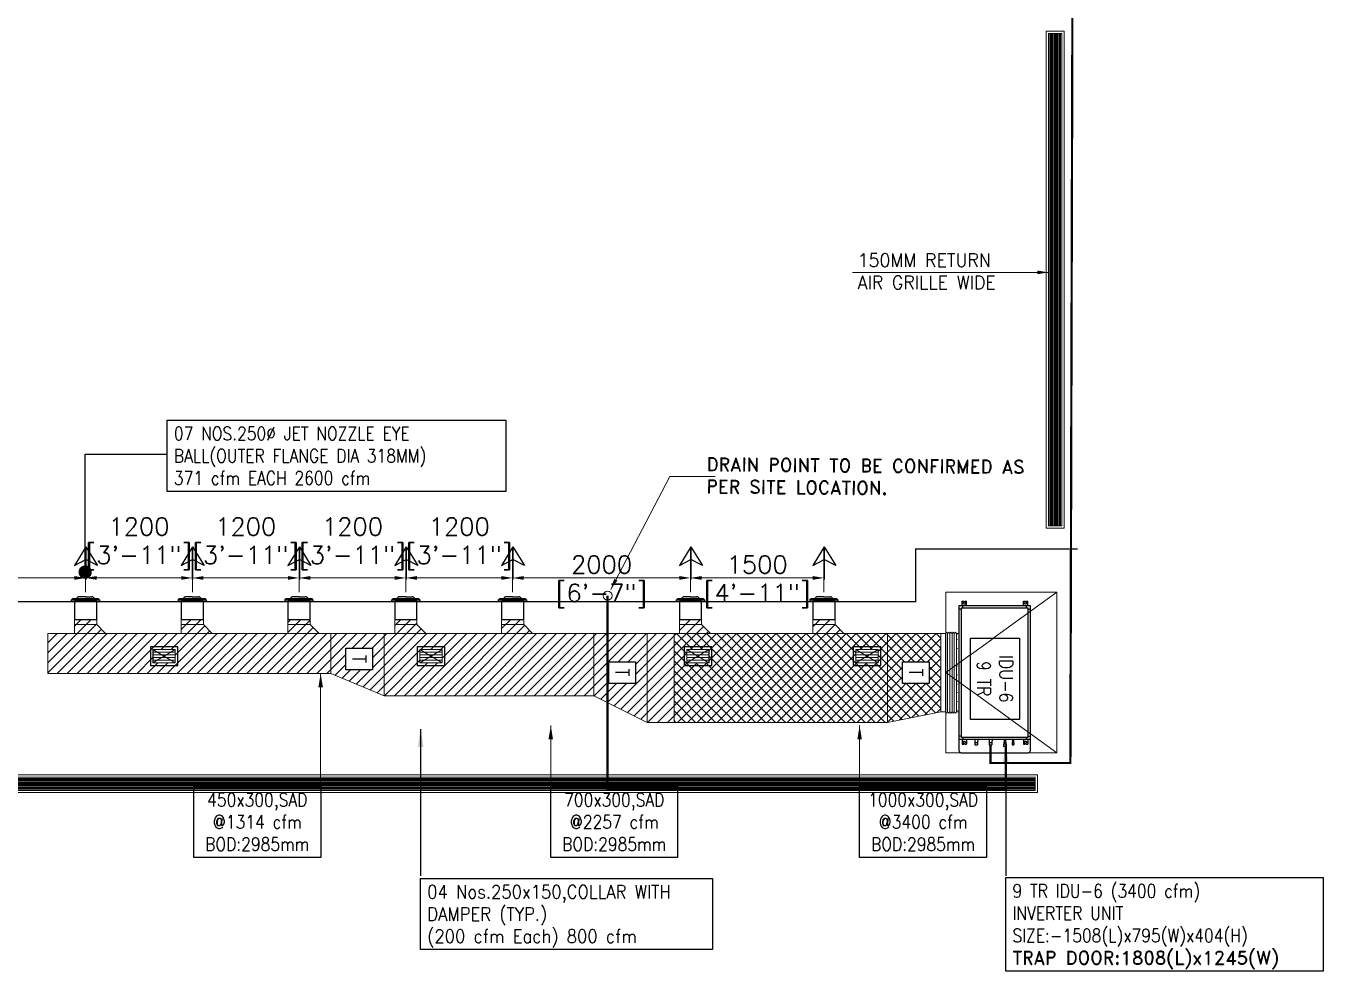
# Model space of a CAD drawing. Header units: millimetres. Extents: x -330573 to 5697, y 22061 to 198972.
# Drawn here: x -86394 to -71814, y 102340 to 112963 of the extents above; entities that cross this region are included whole.
import ezdxf

# ---------------------------------------------------------------- set-up
doc = ezdxf.new("R2010")
doc.units = ezdxf.units.MM
doc.linetypes.add('HIDDEN', pattern=[0.375, 0.25, -0.125])
for name, color, linetype, lineweight in [('MECH. EQUIPMENT', 8, 'Continuous', 0), ('VL-AC- DRAIN', 42, 'Continuous', 5), ('VL-AC-ACCOUSTIC INSULATION', 32, 'Continuous', 25), ('VL-AC-DIM', 20, 'Continuous', 25), ('VL-AC-EQUIPMENT', 5, 'Continuous', 25), ('VL-AC-EQUIPMENT TEXT', 7, 'Continuous', 25), ('VL-AC-RAT', 1, 'Continuous', 5), ('VL-AC-SA', 6, 'Continuous', 5), ('VL-AC-SA_TEXT_50', 7, 'Continuous', 25), ('VL-AC-SAT', 72, 'Continuous', 25), ('VL-AC-UNIT TRAP DOOR', 40, 'Continuous', 18), ('VL-AC-VRF PIPE', 152, 'Continuous', 30), ('VL-FC', 21, 'Continuous', 18)]:
    doc.layers.add(name, color=color, linetype=linetype, lineweight=lineweight)
doc.styles.add('50', font='arial.ttf', dxfattribs={"height": 75})
doc.styles.add('ARIAL', font='times.ttf')
doc.styles.add('ROMANS', font='romans.shx', dxfattribs={"height": 200})
doc.styles.add('VOLTAS - ROMAND', font='romand.shx', dxfattribs={"width": 0.85})
doc.dimstyles.new('Dim50', dxfattribs={"dimtxt": 75, "dimasz": 75, "dimexe": 50, "dimexo": 50, "dimgap": 0.09, "dimtad": 0, "dimdec": 0, "dimzin": 0, "dimdsep": 46, "dimtxsty": '50', "dimblk": 'ARCHTICK', "dimcen": 0.09, "dimdle": 50, "dimclrd": 8, "dimclre": 8, "dimclrt": 2, "dimadec": 0, "dimazin": 0, "dimtfac": 1, "dimtdec": 0, "dimtofl": 0, "dimtmove": 0, "dimatfit": 3, "dimldrblk": 'DOT', "dimfxl": 1, "dimtolj": 1, "dimtzin": 0, "dimlwe": -1, "dimarcsym": 0})
doc.dimstyles.new('VL_DIM', dxfattribs={"dimscale": 1.25, "dimtxt": 200, "dimasz": 125, "dimexe": 50, "dimexo": 50, "dimgap": 50, "dimtad": 1, "dimdec": 0, "dimrnd": 1, "dimzin": 9, "dimdsep": 46, "dimtxsty": 'ROMANS', "dimcen": 0.09, "dimdle": 35, "dimclrd": 7, "dimclre": 7, "dimclrt": 7, "dimadec": 0, "dimazin": 0, "dimtfac": 1, "dimtdec": 0, "dimtmove": 2, "dimatfit": 3, "dimfxl": 1, "dimtolj": 1, "dimtzin": 0, "dimlwd": 15, "dimlwe": 15, "dimarcsym": 1})
doc.dimstyles.new('VOLTAS', dxfattribs={"dimscale": 100, "dimtxt": 2, "dimasz": 2, "dimexe": 0.5, "dimexo": 0.5, "dimgap": 0.5, "dimtad": 1, "dimdec": 0, "dimzin": 12, "dimdsep": 46, "dimtxsty": 'ROMANS', "dimcen": 10, "dimdle": 100, "dimclrd": 7, "dimclre": 7, "dimclrt": 7, "dimadec": 0, "dimazin": 0, "dimtfac": 1, "dimtdec": 0, "dimtmove": 1, "dimatfit": 3, "dimfxl": 0.18, "dimtolj": 1, "dimtzin": 0, "dimarcsym": 2})

# ---------------------------------------------------------------- blocks, each defined once
blk = doc.blocks.new('*U281')
at = {"color": 8}
for p, q in [((30, 66), (35241, 66)), ((30, 54), (35241, 54)), ((30, 42), (35241, 42)), ((30, 30), (35241, 30)), ((30, 18), (35241, 18)), ((30, 6), (35241, 6)), ((30, -6), (35241, -6)), ((30, -18), (35241, -18)), ((30, -30), (35241, -30)), ((30, -42), (35241, -42)), ((30, -54), (35241, -54))]:
    blk.add_line(p, q, dxfattribs=at)
for points in [[(5, 105), (5, -95), (35266, -95), (35266, 105)], [(30, 80), (30, -70), (35241, -70), (35241, 80)]]:
    blk.add_lwpolyline(points, close=True)
blk = doc.blocks.new('*D210')
at = {"layer": 'Defpoints', "color": 0, "transparency": 16777216}
for p in [(-78925, 106759), (-78925, 106548), (-77425, 106548)]:
    blk.add_point(p, dxfattribs=at)
at = {"layer": 'VL-AC-DIM', "color": 7, "lineweight": 15, "transparency": 16777216}
for p, q in [((-78925, 106598), (-78925, 106809)), ((-77550, 106759), (-78800, 106759)), ((-77425, 106598), (-77425, 106809))]:
    blk.add_line(p, q, dxfattribs=at)
at = {"layer": 'VL-AC-DIM', "color": 7, "transparency": 16777216}
for points in [[(-78800, 106780), (-78800, 106738), (-78925, 106759)], [(-77550, 106780), (-77550, 106738), (-77425, 106759)]]:
    blk.add_solid(points, dxfattribs=at)
at = {"layer": 'VL-AC-DIM', "color": 7, "transparency": 16777216, "char_height": 200, "attachment_point": 5, "style": 'ROMANS'}
for s, insert in [('\\A1;1500', (-78175, 106909)), ('\\A1;[4\'-11"]', (-78175, 106557))]:
    blk.add_mtext(s, dxfattribs=dict(at, insert=insert))
blk = doc.blocks.new('*D211')
at = {"layer": 'Defpoints', "color": 0, "transparency": 16777216}
for p in [(-80924, 106759), (-80924, 106548), (-78925, 106548)]:
    blk.add_point(p, dxfattribs=at)
at = {"layer": 'VL-AC-DIM', "color": 7, "lineweight": 15, "transparency": 16777216}
for p, q in [((-80924, 106598), (-80924, 106809)), ((-79050, 106759), (-80799, 106759)), ((-78925, 106598), (-78925, 106809))]:
    blk.add_line(p, q, dxfattribs=at)
at = {"layer": 'VL-AC-DIM', "color": 7, "transparency": 16777216}
for points in [[(-80799, 106780), (-80799, 106738), (-80924, 106759)], [(-79050, 106780), (-79050, 106738), (-78925, 106759)]]:
    blk.add_solid(points, dxfattribs=at)
at = {"layer": 'VL-AC-DIM', "color": 7, "transparency": 16777216, "char_height": 200, "attachment_point": 5, "style": 'ROMANS'}
for s, insert in [('\\A1;2000', (-79924, 106909)), ('\\A1;[6\'-7"]', (-79924, 106557))]:
    blk.add_mtext(s, dxfattribs=dict(at, insert=insert))
blk = doc.blocks.new('*D212')
at = {"layer": 'Defpoints', "color": 0, "transparency": 16777216}
for p in [(-82124, 106759), (-82124, 106548), (-80924, 106548)]:
    blk.add_point(p, dxfattribs=at)
at = {"layer": 'VL-AC-DIM', "color": 7, "lineweight": 15, "transparency": 16777216}
for p, q in [((-82124, 106598), (-82124, 106809)), ((-81049, 106759), (-81999, 106759)), ((-80924, 106598), (-80924, 106809))]:
    blk.add_line(p, q, dxfattribs=at)
at = {"layer": 'VL-AC-DIM', "color": 7, "transparency": 16777216}
for points in [[(-81999, 106780), (-81999, 106738), (-82124, 106759)], [(-81049, 106780), (-81049, 106738), (-80924, 106759)]]:
    blk.add_solid(points, dxfattribs=at)
at = {"layer": 'VL-AC-DIM', "color": 7, "transparency": 16777216, "char_height": 200, "attachment_point": 5, "style": 'ROMANS'}
for s, insert in [('\\A1;1200', (-81524, 107336)), ('\\A1;[3\'-11"]', (-81524, 106984))]:
    blk.add_mtext(s, dxfattribs=dict(at, insert=insert))
blk = doc.blocks.new('*D213')
at = {"layer": 'Defpoints', "color": 0, "transparency": 16777216}
for p in [(-83324, 106759), (-83324, 106548), (-82124, 106548)]:
    blk.add_point(p, dxfattribs=at)
at = {"layer": 'VL-AC-DIM', "color": 7, "lineweight": 15, "transparency": 16777216}
for p, q in [((-83324, 106598), (-83324, 106809)), ((-82249, 106759), (-83199, 106759)), ((-82124, 106598), (-82124, 106809))]:
    blk.add_line(p, q, dxfattribs=at)
at = {"layer": 'VL-AC-DIM', "color": 7, "transparency": 16777216}
for points in [[(-83199, 106780), (-83199, 106738), (-83324, 106759)], [(-82249, 106780), (-82249, 106738), (-82124, 106759)]]:
    blk.add_solid(points, dxfattribs=at)
at = {"layer": 'VL-AC-DIM', "color": 7, "transparency": 16777216, "char_height": 200, "attachment_point": 5, "style": 'ROMANS'}
for s, insert in [('\\A1;1200', (-82724, 107336)), ('\\A1;[3\'-11"]', (-82724, 106984))]:
    blk.add_mtext(s, dxfattribs=dict(at, insert=insert))
blk = doc.blocks.new('*D214')
at = {"layer": 'Defpoints', "color": 0, "transparency": 16777216}
for p in [(-84524, 106759), (-84524, 106548), (-83324, 106548)]:
    blk.add_point(p, dxfattribs=at)
at = {"layer": 'VL-AC-DIM', "color": 7, "lineweight": 15, "transparency": 16777216}
for p, q in [((-84524, 106598), (-84524, 106809)), ((-83449, 106759), (-84399, 106759)), ((-83324, 106598), (-83324, 106809))]:
    blk.add_line(p, q, dxfattribs=at)
at = {"layer": 'VL-AC-DIM', "color": 7, "transparency": 16777216}
for points in [[(-84399, 106780), (-84399, 106738), (-84524, 106759)], [(-83449, 106780), (-83449, 106738), (-83324, 106759)]]:
    blk.add_solid(points, dxfattribs=at)
at = {"layer": 'VL-AC-DIM', "color": 7, "transparency": 16777216, "char_height": 200, "attachment_point": 5, "style": 'ROMANS'}
for s, insert in [('\\A1;1200', (-83924, 107336)), ('\\A1;[3\'-11"]', (-83924, 106984))]:
    blk.add_mtext(s, dxfattribs=dict(at, insert=insert))
blk = doc.blocks.new('*D215')
at = {"layer": 'Defpoints', "color": 0, "transparency": 16777216}
for p in [(-85724, 106759), (-85724, 106548), (-84524, 106548)]:
    blk.add_point(p, dxfattribs=at)
at = {"layer": 'VL-AC-DIM', "color": 7, "lineweight": 15, "transparency": 16777216}
for p, q in [((-85724, 106598), (-85724, 106809)), ((-84649, 106759), (-85599, 106759)), ((-84524, 106598), (-84524, 106809))]:
    blk.add_line(p, q, dxfattribs=at)
at = {"layer": 'VL-AC-DIM', "color": 7, "transparency": 16777216}
for points in [[(-85599, 106780), (-85599, 106738), (-85724, 106759)], [(-84649, 106780), (-84649, 106738), (-84524, 106759)]]:
    blk.add_solid(points, dxfattribs=at)
at = {"layer": 'VL-AC-DIM', "color": 7, "transparency": 16777216, "char_height": 200, "attachment_point": 5, "style": 'ROMANS'}
for s, insert in [('\\A1;1200', (-85124, 107336)), ('\\A1;[3\'-11"]', (-85124, 106984))]:
    blk.add_mtext(s, dxfattribs=dict(at, insert=insert))
blk = doc.blocks.new('*D216')
at = {"layer": 'Defpoints', "color": 0, "transparency": 16777216}
for p in [(-88509, 106759), (-88509, 106548), (-85724, 106548)]:
    blk.add_point(p, dxfattribs=at)
at = {"layer": 'VL-AC-DIM', "color": 7, "lineweight": 15, "transparency": 16777216}
for p, q in [((-88509, 106598), (-88509, 106809)), ((-85849, 106759), (-88384, 106759)), ((-85724, 106598), (-85724, 106809))]:
    blk.add_line(p, q, dxfattribs=at)
at = {"layer": 'VL-AC-DIM', "color": 7, "transparency": 16777216}
for points in [[(-88384, 106780), (-88384, 106738), (-88509, 106759)], [(-85849, 106780), (-85849, 106738), (-85724, 106759)]]:
    blk.add_solid(points, dxfattribs=at)
at = {"layer": 'VL-AC-DIM', "color": 7, "transparency": 16777216, "char_height": 200, "attachment_point": 5, "style": 'ROMANS'}
for s, insert in [('\\A1;2785', (-87117, 106909)), ('\\A1;[9\'-2"]', (-87117, 106557))]:
    blk.add_mtext(s, dxfattribs=dict(at, insert=insert))
blk = doc.blocks.new('*U282')
at = {"color": 8}
for p, q in [((30, 66), (5563, 66)), ((30, 54), (5563, 54)), ((30, 42), (5563, 42)), ((30, 30), (5563, 30)), ((30, 18), (5563, 18)), ((30, 6), (5563, 6)), ((30, -6), (5563, -6)), ((30, -18), (5563, -18)), ((30, -30), (5563, -30)), ((30, -42), (5563, -42)), ((30, -54), (5563, -54))]:
    blk.add_line(p, q, dxfattribs=at)
for points in [[(5, 105), (5, -95), (5588, -95), (5588, 105)], [(30, 80), (30, -70), (5563, -70), (5563, 80)]]:
    blk.add_lwpolyline(points, close=True)
blk = doc.blocks.new('VL SA JET NOZZEL')
at = {"layer": 'VL-AC-SAT'}
for p, q in [((4, 562, 0), (-125, 350, 0)), ((4, 562, 0), (4, 192, 0)), ((4, 192, 0), (4, 562, 0)), ((4, 562, 0), (134, 350, 0)), ((4, 562, 0), (4, 192, 0)), ((4, 192, 0), (4, 562, 0)), ((-125, 350, 0), (4, 419, 0)), ((134, 350, 0), (4, 419, 0)), ((0, 0), (-70, 0)), ((0, 0), (70, 0)), ((-160, -40), (-147, -25)), ((160, -40), (-160, -40)), ((160, -40), (147, -25))]:
    blk.add_line(p, q, dxfattribs=at)
for points in [[(-160, -40), (-160, -55), (160, -55), (160, -40)], [(147, -25), (-147, -25)]]:
    blk.add_lwpolyline(points, dxfattribs=at)
at = {"layer": 'VL-AC-SAT', "elevation": 0}
blk.add_lwpolyline([(125, -255), (125, -55), (-125, -55), (-125, -255)], close=True, dxfattribs=at)
at = {"layer": 'VL-AC-SAT'}
for centre, start, end in [((-64, -42), 97.9087, 155.9574), ((64, -42), 24.0426, 82.0913)]:
    blk.add_arc(centre, 42.9, start, end, dxfattribs=at)
blk = doc.blocks.new('VL EQUIPMENT')
at = {"layer": 'MECH. EQUIPMENT'}
for p, q in [((12041, 41995), (12073, 41995)), ((12073, 41115), (12073, 41995)), ((12098, 41115), (12098, 41995)), ((12123, 41115), (12123, 41995)), ((12148, 41115), (12148, 41995)), ((12173, 41115), (12173, 41995)), ((12198, 41115), (12198, 41995)), ((12041, 41115), (12073, 41115))]:
    blk.add_line(p, q, dxfattribs=at)
for points in [[(12073, 41995), (12085, 42010), (12098, 41995)], [(12098, 41995), (12110, 42010), (12123, 41995)], [(12123, 41995), (12135, 42010), (12148, 41995)], [(12148, 41995), (12160, 42010), (12173, 41995)], [(12173, 41995), (12185, 42010), (12198, 41995)], [(12073, 41115), (12085, 41100), (12098, 41115)], [(12098, 41115), (12110, 41100), (12123, 41115)], [(12123, 41115), (12135, 41100), (12148, 41115)], [(12148, 41115), (12160, 41100), (12173, 41115)], [(12173, 41115), (12185, 41100), (12198, 41115)]]:
    blk.add_lwpolyline(points, dxfattribs=at)
for centre in [(12061, 41988), (12061, 41928), (12061, 41828), (12061, 41728), (12061, 41628), (12061, 41528), (12061, 41428), (12061, 41328), (12061, 41228), (12061, 41126)]:
    blk.add_circle(centre, 1.45, dxfattribs=at)
at = {"layer": 'VL-AC-EQUIPMENT'}
for p, q in [((11290, 42359), (11271, 42359)), ((11271, 42309), (11271, 42359)), ((11286, 42284), (11286, 42309)), ((11288, 42343), (11290, 42343)), ((11304, 42329), (11288, 42329)), ((11290, 42359), (11290, 42343)), ((11321, 42359), (11302, 42359)), ((11302, 42359), (11302, 42343)), ((11302, 42343), (11304, 42343)), ((11321, 42309), (11321, 42359)), ((11959, 42309), (11959, 42359)), ((11978, 42359), (11959, 42359)), ((11976, 42343), (11978, 42343)), ((11992, 42329), (11976, 42329)), ((11978, 42359), (11978, 42343)), ((12009, 42359), (11990, 42359)), ((11990, 42359), (11990, 42343)), ((11990, 42343), (11992, 42343)), ((12001, 42284), (12001, 42309)), ((12009, 42309), (12009, 42359)), ((11271, 42269), (11246, 42269)), ((12016, 42269), (12041, 42269)), ((11271, 40841), (11246, 40841)), ((11286, 40826), (11286, 40801)), ((12001, 40826), (12001, 40801)), ((12016, 40841), (12041, 40841)), ((11271, 40801), (11271, 40751)), ((11290, 40751), (11271, 40751)), ((11288, 40781), (11304, 40781)), ((11290, 40767), (11288, 40767)), ((11290, 40751), (11290, 40767)), ((11302, 40751), (11302, 40767)), ((11321, 40751), (11302, 40751)), ((11321, 40801), (11321, 40751)), ((11428, 40762), (11447, 40762)), ((11428, 40762), (11428, 40744)), ((11447, 40744), (11428, 40744)), ((11431, 40778), (11445, 40778)), ((11431, 40778), (11431, 40764)), ((11431, 40764), (11445, 40764)), ((11432, 40764), (11432, 40762)), ((11433, 40801), (11433, 40778)), ((11442, 40767), (11440, 40767)), ((11443, 40801), (11443, 40778)), ((11444, 40764), (11444, 40762)), ((11445, 40778), (11445, 40764)), ((11447, 40762), (11447, 40744)), ((11514, 40749), (11514, 40723)), ((11514, 40749), (11543, 40749)), ((11514, 40723), (11543, 40723)), ((11517, 40771), (11517, 40754)), ((11517, 40771), (11540, 40771)), ((11517, 40754), (11540, 40754)), ((11518, 40754), (11518, 40749)), ((11521, 40801), (11521, 40771)), ((11537, 40801), (11537, 40771)), ((11540, 40771), (11540, 40754)), ((11540, 40754), (11540, 40749)), ((11543, 40749), (11543, 40723)), ((11673, 40801), (11674, 40768)), ((11706, 40768), (11674, 40768)), ((11674, 40768), (11674, 40743)), ((11706, 40743), (11674, 40743)), ((11707, 40801), (11706, 40768)), ((11706, 40768), (11706, 40743)), ((11834, 40801), (11835, 40768)), ((11867, 40768), (11835, 40768)), ((11835, 40768), (11835, 40743)), ((11867, 40743), (11835, 40743)), ((11868, 40801), (11867, 40768)), ((11867, 40768), (11867, 40743)), ((11959, 40801), (11959, 40751)), ((11978, 40751), (11959, 40751)), ((11976, 40781), (11992, 40781)), ((11978, 40767), (11976, 40767)), ((11978, 40751), (11978, 40767)), ((11990, 40751), (11990, 40767)), ((11992, 40767), (11990, 40767)), ((12009, 40751), (11990, 40751)), ((12009, 40801), (12009, 40751))]:
    blk.add_line(p, q, dxfattribs=at)
at = {"layer": 'VL-AC-EQUIPMENT', "flags": 128}
for points in [[(12041, 42309), (11246, 42309), (11246, 40801), (12041, 40801)], [(12016, 42284), (11271, 42284), (11271, 40826), (12016, 40826)]]:
    blk.add_lwpolyline(points, close=True, dxfattribs=at)
blk.add_lwpolyline([(11246, 40801), (11246, 40676, 0.414214), (11271, 40651), (12016, 40651, 0.414214), (12041, 40676), (12041, 40801)], format="xyb", dxfattribs=at)
at = {"layer": 'VL-AC-EQUIPMENT'}
for centre, start, end in [((11288, 42336), 90, 270), ((11304, 42336), 270, 90), ((11976, 42336), 90, 270), ((11992, 42336), 270, 90), ((11288, 40774), 90, 270), ((11304, 40774), 270, 90), ((11976, 40774), 90, 270), ((11992, 40774), 270, 90)]:
    blk.add_arc(centre, 7, start, end, dxfattribs=at)
blk = doc.blocks.new('*U127')
at = {"color": 252, "lineweight": 9}
for p, q in [((783227, 315136), (783227, 315386)), ((783257, 315136), (783257, 315386)), ((783287, 315136), (783287, 315386)), ((783317, 315136), (783317, 315386))]:
    blk.add_line(p, q, dxfattribs=at)
at = {"layer": 'VL-AC-SAT'}
blk.add_lwpolyline([(783167, 315106), (783377, 315106), (783377, 315416), (783167, 315416)], close=True, dxfattribs=at)
at = {"layer": 'VL-AC-SAT', "lineweight": 20}
blk.add_lwpolyline([(783197, 315136), (783347, 315136), (783347, 315386), (783197, 315386)], close=True, dxfattribs=at)

msp = doc.modelspace()

# ---------------------------------------------------------------- hatches: boundary and pattern name
at = {"layer": 'VL-AC-ACCOUSTIC INSULATION'}
h = msp.add_hatch(dxfattribs=at)
h.set_pattern_fill('ANSI31', color=8, scale=25)
h.paths.add_polyline_path([(-85599.3, 106235.5), (-85849.3, 106235.5), (-85849.3, 106135.5), (-85499.3, 106135.5)])
h.paths.add_polyline_path([(-85599.3, 106292.7), (-85849.3, 106292.7), (-85849.3, 106235.5), (-85599.3, 106235.5)])
h.paths.add_polyline_path([(-82968.1, 106135.5), (-86149.3, 106135.5), (-86149.3, 105685.5), (-82968.1, 105685.5)])
h.paths.add_polyline_path([(-84716.3, 105805.5), (-84966.3, 105805.5), (-84966.3, 105955.5), (-84716.3, 105955.5)], flags=16)
h.paths.add_polyline_path([(-84399.3, 106235.5), (-84649.3, 106235.5), (-84649.3, 106135.5), (-84299.3, 106135.5)])
h.paths.add_polyline_path([(-84399.3, 106292.7), (-84649.3, 106292.7), (-84649.3, 106235.5), (-84399.3, 106235.5)])
h.paths.add_polyline_path([(-83199.3, 106235.5), (-83449.3, 106235.5), (-83449.3, 106135.5), (-83099.3, 106135.5)])
h.paths.add_polyline_path([(-83199.3, 106292.7), (-83449.3, 106292.7), (-83449.3, 106235.5), (-83199.3, 106235.5)])
h.paths.add_polyline_path([(-82368.1, 106135.5), (-82968.1, 106135.5), (-82968.1, 105685.5), (-82368.1, 105435.5)])
h.paths.add_polyline_path([(-81999.3, 106235.5), (-82249.3, 106235.5), (-82249.3, 106135.5), (-81899.3, 106135.5)])
h.paths.add_polyline_path([(-81999.3, 106292.7), (-82249.3, 106292.7), (-82249.3, 106235.5), (-81999.3, 106235.5)])
h.paths.add_polyline_path([(-80011, 106135.5), (-82368.1, 106135.5), (-82368.1, 105435.5), (-80011, 105435.5)])
h.paths.add_polyline_path([(-81716.3, 105805.5), (-81966.3, 105805.5), (-81966.3, 105955.5), (-81716.3, 105955.5)], flags=16)
h.paths.add_polyline_path([(-80799.3, 106235.5), (-81049.3, 106235.5), (-81049.3, 106135.5), (-80699.3, 106135.5)])
h.paths.add_polyline_path([(-80799.3, 106292.7), (-81049.3, 106292.7), (-81049.3, 106235.5), (-80799.3, 106235.5)])
h.paths.add_polyline_path([(-79411, 106135.5), (-80011, 106135.5), (-80011, 105435.5), (-79411, 105135.5)])
h.paths.add_polyline_path([(-79109.4, 106135.5), (-79411, 106135.5), (-79411, 105135.5), (-79109.4, 105135.5)])
h.paths.add_polyline_path([(-77299.6, 106235.5), (-77549.6, 106235.5), (-77549.6, 106135.5), (-77199.6, 106135.5)])
h.paths.add_polyline_path([(-77299.6, 106292.7), (-77549.6, 106292.7), (-77549.6, 106235.5), (-77299.6, 106235.5)])
h.paths.add_polyline_path([(-78799.6, 106235.5), (-79049.6, 106235.5), (-79049.6, 106135.5), (-78699.6, 106135.5)])
h.paths.add_polyline_path([(-78799.6, 106292.7), (-79049.6, 106292.7), (-79049.6, 106235.5), (-78799.6, 106235.5)])
at = {"layer": 'VL-AC-ACCOUSTIC INSULATION', "lineweight": -3}
h = msp.add_hatch(dxfattribs=at)
h.set_pattern_fill('ANSI37', color=256, scale=25)
h.paths.add_polyline_path([(-76109.4, 106135.5), (-76709.4, 106135.5), (-76709.4, 105135.5), (-76109.4, 105255.5)])
h.paths.add_polyline_path([(-76709.4, 106135.5), (-79109.4, 106135.5), (-79109.4, 105135.5), (-76709.4, 105135.5)])
h.paths.add_polyline_path([(-78716.3, 105805.5), (-78966.3, 105805.5), (-78966.3, 105955.5), (-78716.3, 105955.5)], flags=16)
h.paths.add_polyline_path([(-77066.3, 105805.5), (-77066.3, 105955.5), (-76816.3, 105955.5), (-76816.3, 105805.5)], flags=16)

# ---------------------------------------------------------------- linework, layer by layer
at = {"layer": 'VL-AC-SA', "ltscale": 150}
for p, q in [((-84966.3, 105955.5, 0), (-84716.3, 105805.5, 0)), ((-84966.3, 105805.5, 0), (-84716.3, 105955.5, 0)), ((-81966.3, 105955.5, 0), (-81716.3, 105805.5, 0)), ((-81966.3, 105805.5, 0), (-81716.3, 105955.5, 0)), ((-78966.3, 105955.5, 0), (-78716.3, 105805.5, 0)), ((-78966.3, 105805.5, 0), (-78716.3, 105955.5, 0)), ((-77066.3, 105955.5, 0), (-76816.3, 105805.5, 0)), ((-77066.3, 105805.5, 0), (-76816.3, 105955.5, 0))]:
    msp.add_line(p, q, dxfattribs=at)
at = {"layer": 'VL-AC-SA'}
for points in [[(-85849.3, 106292.7), (-85849.3, 106135.5)], [(-85599.3, 106235.5), (-85849.3, 106235.5)], [(-85599.3, 106292.7), (-85599.3, 106235.5)], [(-85599.3, 106235.5), (-85499.3, 106135.5)], [(-84649.3, 106292.7), (-84649.3, 106135.5)], [(-84399.3, 106235.5), (-84649.3, 106235.5)], [(-84399.3, 106292.7), (-84399.3, 106235.5)], [(-84399.3, 106235.5), (-84299.3, 106135.5)], [(-83449.3, 106292.7), (-83449.3, 106135.5)], [(-83199.3, 106235.5), (-83449.3, 106235.5)], [(-83199.3, 106292.7), (-83199.3, 106235.5)], [(-83199.3, 106235.5), (-83099.3, 106135.5)], [(-82249.3, 106292.7), (-82249.3, 106135.5)], [(-81999.3, 106235.5), (-82249.3, 106235.5)], [(-81999.3, 106292.7), (-81999.3, 106235.5)], [(-81999.3, 106235.5), (-81899.3, 106135.5)], [(-81049.3, 106292.7), (-81049.3, 106135.5)], [(-80799.3, 106235.5), (-81049.3, 106235.5)], [(-80799.3, 106292.7), (-80799.3, 106235.5)], [(-80799.3, 106235.5), (-80699.3, 106135.5)], [(-79049.6, 106292.7), (-79049.6, 106135.5)], [(-78799.6, 106235.5), (-79049.6, 106235.5)], [(-78799.6, 106292.7), (-78799.6, 106235.5)], [(-78799.6, 106235.5), (-78699.6, 106135.5)], [(-77549.6, 106292.7), (-77549.6, 106135.5)], [(-77299.6, 106235.5), (-77549.6, 106235.5)], [(-77299.6, 106292.7), (-77299.6, 106235.5)], [(-77299.6, 106235.5), (-77199.6, 106135.5)], [(-82968.1, 106135.5), (-86149.3, 106135.5)], [(-86149.3, 106135.5), (-86149.3, 105685.5)], [(-76709.4, 106135.5), (-82368.1, 106135.5)], [(-79109.4, 106135.5), (-79109.4, 105135.5)], [(-76059.4, 106135.5), (-76109.4, 106135.5)], [(-82968.1, 105685.5), (-86149.3, 105685.5)], [(-80011, 105435.5), (-82368.1, 105435.5)], [(-76709.4, 105135.5), (-79411, 105135.5)], [(-76059.4, 105255.5), (-76109.4, 105255.5)]]:
    msp.add_lwpolyline(points, dxfattribs=at)
for points in [[(-82368.1, 106135.5), (-82968.1, 106135.5), (-82968.1, 105685.5), (-82368.1, 105435.5)], [(-79411, 106135.5), (-80011, 106135.5), (-80011, 105435.5), (-79411, 105135.5)], [(-76109.4, 106135.5), (-76709.4, 106135.5), (-76709.4, 105135.5), (-76109.4, 105255.5)]]:
    msp.add_lwpolyline(points, close=True, dxfattribs=at)
at = {"layer": 'VL-AC-SA', "ltscale": 150, "elevation": 0}
for points in [[(-84966.3, 105955.5), (-84716.3, 105955.5), (-84716.3, 105805.5), (-84966.3, 105805.5)], [(-81966.3, 105955.5), (-81716.3, 105955.5), (-81716.3, 105805.5), (-81966.3, 105805.5)], [(-78966.3, 105955.5), (-78716.3, 105955.5), (-78716.3, 105805.5), (-78966.3, 105805.5)], [(-77066.3, 105955.5), (-76816.3, 105955.5), (-76816.3, 105805.5), (-77066.3, 105805.5)]]:
    msp.add_lwpolyline(points, close=True, dxfattribs=at)
at = {"layer": 'VL-AC-UNIT TRAP DOOR'}
msp.add_circle((-79856.5, 106560.5), 50.6, dxfattribs=at)

# ---------------------------------------------------------------- block references
at = {"layer": 'VL-AC-EQUIPMENT', "color": 8, "xscale": -1}
msp.add_blockref('VL EQUIPMENT', (-63861.6, 64140.2), dxfattribs=at)
at = {"layer": 'VL-AC-RAT', "xscale": -1, "rotation": 90}
msp.add_blockref('*U282', (-74820, 112907.9), dxfattribs=at)
at = {"layer": 'VL-AC-SAT'}
for p in [(-85724.3, 106547.7), (-84524.3, 106547.7), (-83324.3, 106547.7), (-82124.3, 106547.7), (-80924.3, 106547.7), (-78924.6, 106547.7), (-77424.6, 106547.7)]:
    msp.add_blockref('VL SA JET NOZZEL', p, dxfattribs=at)
at = {"layer": 'VL-AC-SAT', "linetype": 'HIDDEN', "lineweight": 0, "rotation": 270}
for p in [(-400101.9, 889152.7, 0), (-397101.9, 889152.7, 0), (-394101.9, 889152.7, 0), (-392201.9, 889152.7, 0)]:
    msp.add_blockref('*U127', p, dxfattribs=at)

# ---------------------------------------------------------------- texts
at = {"layer": 'VL-AC- DRAIN', "color": 1, "ltscale": 0.5, "insert": (-78745.9, 107711.6), "char_height": 150, "width": 3891.468, "attachment_point": 7, "rotation": 359.5157, "style": 'ARIAL'}
msp.add_mtext('{\\Fromand|c0;DRAIN POINT TO BE CONFIRMED AS PER SITE LOCATION.}', dxfattribs=at)
at = {"layer": 'VL-AC-SA_TEXT_50', "insert": (-77044.5, 110405.2, 166161.6), "char_height": 150, "width": 1964.598, "attachment_point": 1, "style": 'VOLTAS - ROMAND'}
msp.add_mtext('\\pxql;{\\W0.95;150MM RETURN AIR GRILLE WIDE}', dxfattribs=at)
at = {"layer": 'VL-AC-SA_TEXT_50', "char_height": 150, "attachment_point": 5, "style": 'VOLTAS - ROMAND', "bg_fill": 19, "box_fill_scale": 1.5, "bg_fill_color": 256, "bg_fill_transparency": 0}
for s, insert, width in [('\\pxql;07 NOS.250∅ JET NOZZLE EYE BALL(OUTER FLANGE DIA 318MM)  \\P371 cfm EACH 2600 cfm', (-82903.9, 108132.3), 3655.171), ('450x300,SAD\\P@1314 cfm\\PBOD:2985mm ', (-83794.5, 104016.2), 1276.5), ('700x300,SAD\\P@2257 cfm\\PBOD:2985mm ', (-79781.8, 104016.2), 1276.5), ('1000x300,SAD\\P@3400 cfm\\PBOD:2985mm ', (-76309.8, 104016.2), 1276.5), ('\\pxql;{\\W0.9;\\C7;04 Nos.250x150,COLLAR WITH\\PDAMPER (TYP.)\\P(200 cfm Each) 800 cfm }', (-80317.3, 102956.4, 7444.7), 3132.214)]:
    msp.add_mtext(s, dxfattribs=dict(at, insert=insert, width=width))

# ---------------------------------------------------------------- dimensions: what is measured, and where the dimension line sits
at = {"layer": 'VL-AC-DIM'}
for base, p1, p2, picture, middle in [((-85724.3, 106758.9), (-84524.3, 106547.7), (-85724.3, 106547.7), '*D215', (-85124.3, 107186.3)), ((-84524.3, 106758.9), (-83324.3, 106547.7), (-84524.3, 106547.7), '*D214', (-83924.3, 107186.3)), ((-83324.3, 106758.9), (-82124.3, 106547.7), (-83324.3, 106547.7), '*D213', (-82724.3, 107186.3)), ((-82124.3, 106758.9), (-80924.3, 106547.7), (-82124.3, 106547.7), '*D212', (-81524.3, 107186.3)), ((-88509.2, 106758.9), (-85724.3, 106547.7), (-88509.2, 106547.7), '*D216', (-87116.8, 106758.9)), ((-80924.3, 106758.9), (-78924.6, 106547.7), (-80924.3, 106547.7), '*D211', (-79924.4, 106758.9)), ((-78924.6, 106758.9), (-77424.6, 106547.7), (-78924.6, 106547.7), '*D210', (-78174.6, 106758.9))]:
    dim = msp.add_linear_dim(base=base, p1=p1, p2=p2, dimstyle='VL_DIM', override={"dimscale": 1, "dimpost": '\\X'}, dxfattribs=at)
    dim.commit()
    dim.dimension.update_dxf_attribs({"geometry": picture, "text_midpoint": middle})

# ---------------------------------------------------------------- leaders
at = {"layer": 'VL-AC-EQUIPMENT TEXT'}
msp.add_leader([(-75380.7, 104882.6), (-75380.7, 103410.3)], dimstyle='VOLTAS', override={"dimtad": 0}, dxfattribs=at)
at = {"layer": 'VL-AC-UNIT TRAP DOOR'}
for points in [[(-74901, 110193.5), (-77101.6, 110193.5)], [(-79821.5, 106628.3), (-79158, 107899.5), (-78648, 107899.5)]]:
    msp.add_leader(points, dimstyle='VL_DIM', override={"dimscale": 1, "dimgap": 50, "dimtad": 0}, dxfattribs=at)

# ---------------------------------------------------------------- next in the draw order: linework, layer by layer
at = {"layer": 'VL-AC-UNIT TRAP DOOR', "const_width": 25}
msp.add_lwpolyline([(-79856.5, 106560.5), (-79856.5, 104383), (-75380.7, 104383), (-75380.7, 104863.5)], dxfattribs=at)
at = {"layer": 'VL-FC', "const_width": 15}
msp.add_lwpolyline([(-74570.9, 107085.5), (-76393.7, 107085.5), (-76393.7, 106492.7), (-109889.9, 106492.7), (-109889.9, 107085.5), (-111960.9, 107085.5), (-111961, 111092), (-108922.9, 111092), (-108922.9, 121000.6), (-109060.9, 121000.6), (-109060.9, 126575.4), (-79245.9, 126575.4), (-79245.9, 124895.5)], dxfattribs=at)

# ---------------------------------------------------------------- next in the draw order: block references
at = {"layer": 'VL-AC-RAT', "xscale": -1, "rotation": 180}
msp.add_blockref('*U281', (-110290.3, 104450.9, 0), dxfattribs=at)

# ---------------------------------------------------------------- next in the draw order: texts
at = {"layer": 'VL-AC-EQUIPMENT TEXT', "insert": (-73597, 102840.4, 7444.7), "char_height": 150, "width": 3416.653, "attachment_point": 5, "style": 'VOLTAS - ROMAND', "bg_fill": 19, "box_fill_scale": 1.5, "bg_fill_color": 256, "bg_fill_transparency": 0}
msp.add_mtext('\\pxql;9 TR IDU-6 (3400 cfm) \\PINVERTER UNIT \\PSIZE:-1508(L)x795(W)x404(H)\\P{\\W1;\\C7;TRAP DOOR:1808(L)x1245(W)}  ', dxfattribs=at)
at = {"layer": 'VL-AC-SA_TEXT_50', "insert": (-82649.2, 105847.3), "char_height": 150, "width": 92.571, "attachment_point": 5, "rotation": 270, "style": 'VOLTAS - ROMAND', "bg_fill": 19, "box_fill_scale": 1.5, "bg_fill_color": 256, "bg_fill_transparency": 0}
msp.add_mtext('T', dxfattribs=at)

# ---------------------------------------------------------------- next in the draw order: leaders
at = {"layer": 'VL-AC-EQUIPMENT TEXT', "color": 7, "ltscale": 0.5}
msp.add_leader([(-85728.7, 106824.6), (-85728.7, 108151.1), (-84816.1, 108151.1)], dimstyle='Dim50', override={"dimasz": 150, "dimclrd": 7}, dxfattribs=at)
at = {"layer": 'VL-AC-SA_TEXT_50'}
for points, dimstyle, override in [([(-83081.5, 105685.5), (-83081.5, 104415.9)], 'VL_DIM', {"dimtad": 0, "dimclrd": 256}), ([(-81957.5, 105058.4, 0), (-81957.5, 103408.9, 0)], 'VOLTAS', {"dimtad": 0}), ([(-80495, 105099.3), (-80495, 104415.9)], 'VL_DIM', {"dimtad": 0, "dimclrd": 256}), ([(-77023, 105099.3), (-77023, 104415.9)], 'VL_DIM', {"dimtad": 0, "dimclrd": 256})]:
    msp.add_leader(points, dimstyle=dimstyle, override=override, dxfattribs=at)

# ---------------------------------------------------------------- next in the draw order: texts
at = {"layer": 'VL-AC-EQUIPMENT TEXT', "insert": (-75501.1, 105624.8, 0), "char_height": 150, "width": 766.5, "attachment_point": 5, "rotation": 270, "style": 'VOLTAS - ROMAND', "bg_fill": 19, "box_fill_scale": 1.5, "bg_fill_color": 256, "bg_fill_transparency": 0}
msp.add_mtext('IDU-6\\P9 TR', dxfattribs=at)
at = {"layer": 'VL-AC-SA_TEXT_50', "char_height": 150, "width": 92.571, "attachment_point": 5, "rotation": 270, "style": 'VOLTAS - ROMAND', "bg_fill": 19, "box_fill_scale": 1.5, "bg_fill_color": 256, "bg_fill_transparency": 0}
for insert in [(-79692, 105695.5), (-76390.4, 105695.5)]:
    msp.add_mtext('T', dxfattribs=dict(at, insert=insert))

# ---------------------------------------------------------------- next in the draw order: linework, layer by layer
at = {"layer": 'VL-AC-UNIT TRAP DOOR'}
msp.add_lwpolyline([(-74807.4, 104791.5), (-76052.4, 104791.5), (-76052.4, 106599.5), (-74807.4, 106599.5)], close=True, dxfattribs=at)
msp.add_lwpolyline([(-74807.4, 106599.5), (-76052.4, 105695.5), (-74807.4, 104791.5)], dxfattribs=at)
at = {"layer": 'VL-AC-VRF PIPE', "const_width": 25}
msp.add_lwpolyline([(-81639.3, 133068.7), (-81172.1, 133068.7), (-81172.1, 132405.2), (-74579.4, 132405.2), (-74654.1, 104678.7), (-75551.9, 104678.7), (-75551.9, 104883.5)], dxfattribs=at)

doc.saveas('drawing.dxf')
